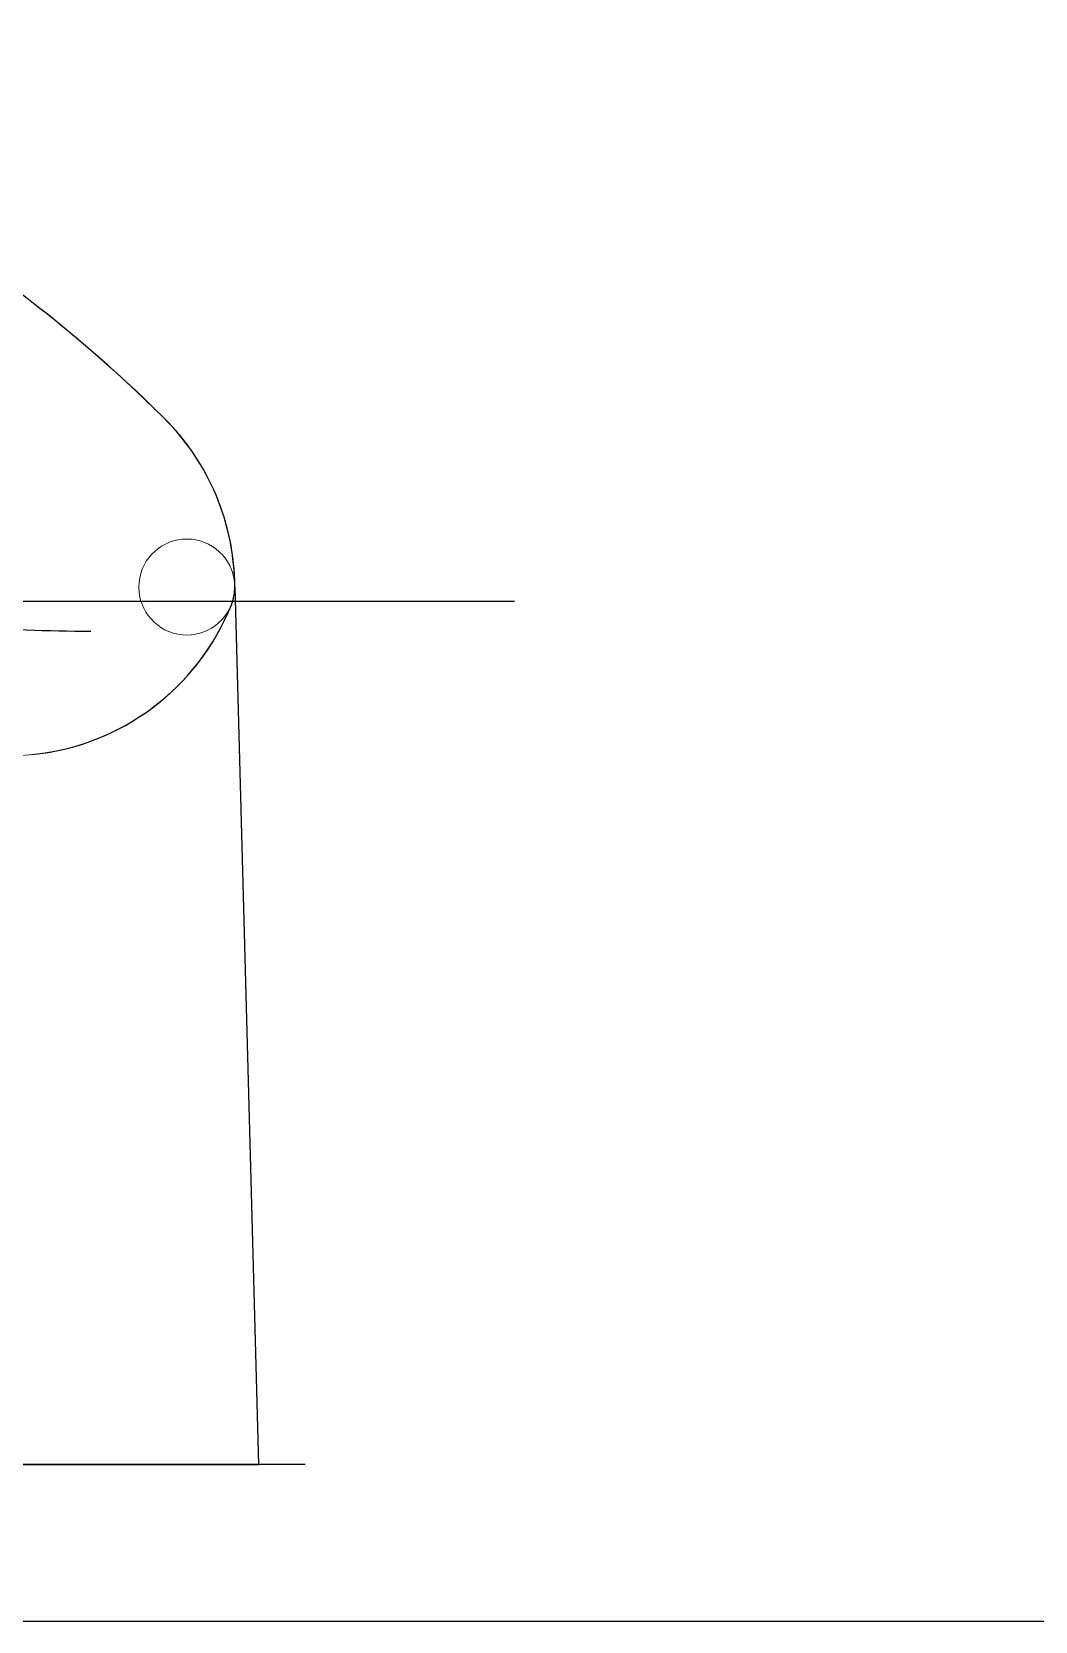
# Model space of a CAD drawing. Header units: millimetres. Extents: x 2148 to 2681, y 758 to 986.
# Drawn here: x 2328.131 to 2328.2704, y 950.8277 to 951.0485 of the extents above; entities that cross this region are included whole.
import ezdxf

# ---------------------------------------------------------------- set-up
doc = ezdxf.new("R2010")
doc.units = ezdxf.units.MM
doc.linetypes.add('CENTER2', pattern=[28.575000000000003, 19.05, -3.175, 3.175, -3.175])
for name, color, linetype in [('0.1', 193, 'Continuous'), ('0.4', 121, 'Continuous'), ('ELAYOUT', 4, 'Continuous'), ('S_GRID LINES', 252, 'Continuous')]:
    doc.layers.add(name, color=color, linetype=linetype)

msp = doc.modelspace()

# ---------------------------------------------------------------- linework, layer by layer
at = {"layer": '0.1'}
for p, q in [((2328.159240004684, 950.9713732228415, -7.940835103773443e-09), (2328.162508022845, 950.8494582151618, -7.940835103773443e-09)), ((2328.159240004684, 950.9713732228415, -7.940835103773443e-09), (2328.162508022845, 950.8494582151618, -7.940835103773443e-09)), ((2328.159240004684, 950.9713732228415, -7.940835103773443e-09), (2328.162508022845, 950.8494582151618, -7.940835103773443e-09)), ((2328.159240004684, 950.9713732228415, -7.940835103773443e-09), (2328.162508022845, 950.8494582151618, -7.940835103773443e-09)), ((2328.159240004684, 950.9713732228415, -7.940835103773443e-09), (2328.162508022845, 950.8494582151618, -7.940835103773443e-09)), ((2328.159240004684, 950.9713732228415, -7.940835103773443e-09), (2328.162508022845, 950.8494582151618, -7.940835103773443e-09)), ((2328.159240004684, 950.9713732228415, -7.940835103773443e-09), (2328.162508022845, 950.8494582151618, -7.940835103773443e-09)), ((2328.159240004684, 950.9713732228415, -7.940835103773443e-09), (2328.162508022845, 950.8494582151618, -7.940835103773443e-09)), ((2328.159240004684, 950.9713732228415, -7.940835103773443e-09), (2328.162508022845, 950.8494582151618, -7.940835103773443e-09)), ((2328.159240004684, 950.9713732228415, -7.940835103773443e-09), (2328.162508022845, 950.8494582151618, -7.940835103773443e-09)), ((2328.168990800279, 950.8494582151474, -7.940835103773443e-09), (2327.876157832948, 950.8494582151618, -7.940835103773443e-09)), ((2328.168990800279, 950.8494582151474, -7.940835103773443e-09), (2327.876157832948, 950.8494582151618, -7.940835103773443e-09)), ((2328.168990800279, 950.8494582151474, -7.940835103773443e-09), (2327.876157832948, 950.8494582151618, -7.940835103773443e-09)), ((2328.168990800279, 950.8494582151474, -7.940835103773443e-09), (2327.876157832948, 950.8494582151618, -7.940835103773443e-09)), ((2328.168990800279, 950.8494582151474, -7.940835103773443e-09), (2327.876157832948, 950.8494582151618, -7.940835103773443e-09)), ((2328.168990800279, 950.8494582151474, -7.940835103773443e-09), (2327.876157832948, 950.8494582151618, -7.940835103773443e-09)), ((2328.168990800279, 950.8494582151474, -7.940835103773443e-09), (2327.876157832948, 950.8494582151618, -7.940835103773443e-09)), ((2328.168990800279, 950.8494582151474, -7.940835103773443e-09), (2327.876157832948, 950.8494582151618, -7.940835103773443e-09)), ((2328.168990800279, 950.8494582151474, -7.940835103773443e-09), (2327.876157832948, 950.8494582151618, -7.940835103773443e-09)), ((2328.168990800279, 950.8494582151474, -7.940835103773443e-09), (2327.876157832948, 950.8494582151618, -7.940835103773443e-09)), ((2327.882640610381, 950.8494582151618, -7.940835103773443e-09), (2328.162508022845, 950.8494582151618, -7.940835103773443e-09)), ((2327.882640610381, 950.8494582151618, -7.940835103773443e-09), (2328.162508022845, 950.8494582151618, -7.940835103773443e-09)), ((2327.882640610381, 950.8494582151618, -7.940835103773443e-09), (2328.162508022845, 950.8494582151618, -7.940835103773443e-09)), ((2327.882640610381, 950.8494582151618, -7.940835103773443e-09), (2328.162508022845, 950.8494582151618, -7.940835103773443e-09)), ((2327.882640610381, 950.8494582151618, -7.940835103773443e-09), (2328.162508022845, 950.8494582151618, -7.940835103773443e-09)), ((2327.882640610381, 950.8494582151618, -7.940835103773443e-09), (2328.162508022845, 950.8494582151618, -7.940835103773443e-09)), ((2327.882640610381, 950.8494582151618, -7.940835103773443e-09), (2328.162508022845, 950.8494582151618, -7.940835103773443e-09)), ((2327.882640610381, 950.8494582151618, -7.940835103773443e-09), (2328.162508022845, 950.8494582151618, -7.940835103773443e-09)), ((2327.882640610381, 950.8494582151618, -7.940835103773443e-09), (2328.162508022845, 950.8494582151618, -7.940835103773443e-09)), ((2327.882640610381, 950.8494582151618, -7.940835103773443e-09), (2328.162508022845, 950.8494582151618, -7.940835103773443e-09))]:
    msp.add_line(p, q, dxfattribs=at)
for centre, radius, start, end in [((2328.008550939243, 950.8528240072632, -7.940835103773443e-09), 0.199999499995, 45.23985393808178, 77.85706656655718), ((2328.008550939243, 950.8528240072632, -7.940835103773443e-09), 0.199999499995, 45.23985393808178, 77.85706656655718), ((2328.008550939243, 950.8528240072632, -7.940835103773443e-09), 0.199999499995, 45.23985393808178, 77.85706656655718), ((2328.008550939243, 950.8528240072632, -7.940835103773443e-09), 0.199999499995, 45.23985393808178, 77.85706656655718), ((2328.008550939243, 950.8528240072632, -7.940835103773443e-09), 0.199999499995, 45.23985393808178, 77.85706656655718), ((2328.008550939243, 950.8528240072632, -7.940835103773443e-09), 0.199999499995, 45.23985393808178, 77.85706656655718), ((2328.008550939243, 950.8528240072632, -7.940835103773443e-09), 0.199999499995, 45.23985393808178, 77.85706656655718), ((2328.008550939243, 950.8528240072632, -7.940835103773443e-09), 0.199999499995, 45.23985393808178, 77.85706656655718), ((2328.008550939243, 950.8528240072632, -7.940835103773443e-09), 0.199999499995, 45.23985393808178, 77.85706656655718), ((2328.008550939243, 950.8528240072632, -7.940835103773443e-09), 0.199999499995, 45.23985393808178, 77.85706656655718), ((2328.125907391605, 950.9711671607369, -7.940835103773443e-09), 0.03333324999916667, 0, 45.23985393808178), ((2328.125907391605, 950.9711671607369, -7.940835103773443e-09), 0.03333324999916667, 0, 45.23985393808178), ((2328.125907391605, 950.9711671607369, -7.940835103773443e-09), 0.03333324999916667, 0, 45.23985393808178), ((2328.125907391605, 950.9711671607369, -7.940835103773443e-09), 0.03333324999916667, 0, 45.23985393808178), ((2328.125907391605, 950.9711671607369, -7.940835103773443e-09), 0.03333324999916667, 0, 45.23985393808178), ((2328.125907391605, 950.9711671607369, -7.940835103773443e-09), 0.03333324999916667, 0, 45.23985393808178), ((2328.125907391605, 950.9711671607369, -7.940835103773443e-09), 0.03333324999916667, 0, 45.23985393808178), ((2328.125907391605, 950.9711671607369, -7.940835103773443e-09), 0.03333324999916667, 0, 45.23985393808178), ((2328.125907391605, 950.9711671607369, -7.940835103773443e-09), 0.03333324999916667, 0, 45.23985393808178), ((2328.125907391605, 950.9711671607369, -7.940835103773443e-09), 0.03333324999916667, 0, 45.23985393808178), ((2328.152573482066, 950.9713320104205, -7.940835103773443e-09), 0.006666649999833333, 338.2052513048289, 0.354197793494973), ((2328.152573482066, 950.9713320104205, -7.940835103773443e-09), 0.006666649999833333, 338.2052513048289, 0.354197793494973), ((2328.152573482066, 950.9713320104205, -7.940835103773443e-09), 0.006666649999833333, 338.2052513048289, 0.354197793494973), ((2328.152573482066, 950.9713320104205, -7.940835103773443e-09), 0.006666649999833333, 338.2052513048289, 0.354197793494973), ((2328.152573482066, 950.9713320104205, -7.940835103773443e-09), 0.006666649999833333, 338.2052513048289, 0.354197793494973), ((2328.152573482066, 950.9713320104205, -7.940835103773443e-09), 0.006666649999833333, 338.2052513048289, 0.354197793494973), ((2328.152573482066, 950.9713320104205, -7.940835103773443e-09), 0.006666649999833333, 338.2052513048289, 0.354197793494973), ((2328.152573482066, 950.9713320104205, -7.940835103773443e-09), 0.006666649999833333, 338.2052513048289, 0.354197793494973), ((2328.152573482066, 950.9713320104205, -7.940835103773443e-09), 0.006666649999833333, 338.2052513048289, 0.354197793494973), ((2328.152573482066, 950.9713320104205, -7.940835103773443e-09), 0.006666649999833333, 338.2052513048289, 0.354197793494973), ((2328.127813014367, 950.9812328586125, -7.940835103773443e-09), 0.03333324999916667, 275.5579196270638, 338.2052513048289), ((2328.127813014367, 950.9812328586125, -7.940835103773443e-09), 0.03333324999916667, 275.5579196270638, 338.2052513048289), ((2328.127813014367, 950.9812328586125, -7.940835103773443e-09), 0.03333324999916667, 275.5579196270638, 338.2052513048289), ((2328.127813014367, 950.9812328586125, -7.940835103773443e-09), 0.03333324999916667, 275.5579196270638, 338.2052513048289), ((2328.127813014367, 950.9812328586125, -7.940835103773443e-09), 0.03333324999916667, 275.5579196270638, 338.2052513048289), ((2328.127813014367, 950.9812328586125, -7.940835103773443e-09), 0.03333324999916667, 275.5579196270638, 338.2052513048289), ((2328.127813014367, 950.9812328586125, -7.940835103773443e-09), 0.03333324999916667, 275.5579196270638, 338.2052513048289), ((2328.127813014367, 950.9812328586125, -7.940835103773443e-09), 0.03333324999916667, 275.5579196270638, 338.2052513048289), ((2328.127813014367, 950.9812328586125, -7.940835103773443e-09), 0.03333324999916667, 275.5579196270638, 338.2052513048289), ((2328.127813014367, 950.9812328586125, -7.940835103773443e-09), 0.03333324999916667, 275.5579196270638, 338.2052513048289), ((2328.139240691603, 951.165200108648, -7.940835103773443e-09), 0.199999499995, 259.7071829857526, 270), ((2328.139240691603, 951.165200108648, -7.940835103773443e-09), 0.199999499995, 259.7071829857526, 270), ((2328.139240691603, 951.165200108648, -7.940835103773443e-09), 0.199999499995, 259.7071829857526, 270), ((2328.139240691603, 951.165200108648, -7.940835103773443e-09), 0.199999499995, 259.7071829857526, 270), ((2328.139240691603, 951.165200108648, -7.940835103773443e-09), 0.199999499995, 259.7071829857526, 270), ((2328.139240691603, 951.165200108648, -7.940835103773443e-09), 0.199999499995, 259.7071829857526, 270), ((2328.139240691603, 951.165200108648, -7.940835103773443e-09), 0.199999499995, 259.7071829857526, 270), ((2328.139240691603, 951.165200108648, -7.940835103773443e-09), 0.199999499995, 259.7071829857526, 270), ((2328.139240691603, 951.165200108648, -7.940835103773443e-09), 0.199999499995, 259.7071829857526, 270), ((2328.139240691603, 951.165200108648, -7.940835103773443e-09), 0.199999499995, 259.7071829857526, 270)]:
    msp.add_arc(centre, radius, start, end, dxfattribs=at)
at = {"layer": '0.4', "color": 193, "lineweight": 0, "ltscale": 0.5}
for p, q in [((2328.159240004684, 950.9713732228415, -7.940835103773443e-09), (2328.162508022845, 950.8494582151618, -7.940835103773443e-09)), ((2328.159240004684, 950.9713732228415, -7.940835103773443e-09), (2328.162508022845, 950.8494582151618, -7.940835103773443e-09)), ((2328.159240004684, 950.9713732228415, -7.940835103773443e-09), (2328.162508022845, 950.8494582151618, -7.940835103773443e-09)), ((2328.159240004684, 950.9713732228415, -7.940835103773443e-09), (2328.162508022845, 950.8494582151618, -7.940835103773443e-09)), ((2328.159240004684, 950.9713732228415, -7.940835103773443e-09), (2328.162508022845, 950.8494582151618, -7.940835103773443e-09)), ((2328.159240004684, 950.9713732228415, -7.940835103773443e-09), (2328.162508022845, 950.8494582151618, -7.940835103773443e-09)), ((2328.159240004684, 950.9713732228415, -7.940835103773443e-09), (2328.162508022845, 950.8494582151618, -7.940835103773443e-09)), ((2328.159240004684, 950.9713732228415, -7.940835103773443e-09), (2328.162508022845, 950.8494582151618, -7.940835103773443e-09)), ((2328.159240004684, 950.9713732228415, -7.940835103773443e-09), (2328.162508022845, 950.8494582151618, -7.940835103773443e-09)), ((2328.159240004684, 950.9713732228415, -7.940835103773443e-09), (2328.162508022845, 950.8494582151618, -7.940835103773443e-09)), ((2328.162508022845, 950.8494582151618, -7.940835103773443e-09), (2328.079333433973, 950.8494582151618, -7.940835103773443e-09)), ((2328.162508022845, 950.8494582151618, -7.940835103773443e-09), (2328.079333433973, 950.8494582151618, -7.940835103773443e-09)), ((2328.162508022845, 950.8494582151618, -7.940835103773443e-09), (2328.079333433973, 950.8494582151618, -7.940835103773443e-09)), ((2328.162508022845, 950.8494582151618, -7.940835103773443e-09), (2328.079333433973, 950.8494582151618, -7.940835103773443e-09)), ((2328.162508022845, 950.8494582151618, -7.940835103773443e-09), (2328.079333433973, 950.8494582151618, -7.940835103773443e-09)), ((2328.162508022845, 950.8494582151618, -7.940835103773443e-09), (2328.079333433973, 950.8494582151618, -7.940835103773443e-09)), ((2328.162508022845, 950.8494582151618, -7.940835103773443e-09), (2328.079333433973, 950.8494582151618, -7.940835103773443e-09)), ((2328.162508022845, 950.8494582151618, -7.940835103773443e-09), (2328.079333433973, 950.8494582151618, -7.940835103773443e-09)), ((2328.162508022845, 950.8494582151618, -7.940835103773443e-09), (2328.079333433973, 950.8494582151618, -7.940835103773443e-09)), ((2328.162508022845, 950.8494582151618, -7.940835103773443e-09), (2328.079333433973, 950.8494582151618, -7.940835103773443e-09))]:
    msp.add_line(p, q, dxfattribs=at)
for centre, radius, start, end in [((2328.008550939243, 950.8528240072632, -7.940835103773443e-09), 0.1999994999949851, 45.23985393808178, 78.00152652352564), ((2328.008550939243, 950.8528240072632, -7.940835103773443e-09), 0.1999994999949851, 45.23985393808178, 78.00152652352564), ((2328.008550939243, 950.8528240072632, -7.940835103773443e-09), 0.1999994999949851, 45.23985393808178, 78.00152652352564), ((2328.008550939243, 950.8528240072632, -7.940835103773443e-09), 0.1999994999949851, 45.23985393808178, 78.00152652352564), ((2328.008550939243, 950.8528240072632, -7.940835103773443e-09), 0.1999994999949851, 45.23985393808178, 78.00152652352564), ((2328.008550939243, 950.8528240072632, -7.940835103773443e-09), 0.1999994999949851, 45.23985393808178, 78.00152652352564), ((2328.008550939243, 950.8528240072632, -7.940835103773443e-09), 0.1999994999949851, 45.23985393808178, 78.00152652352564), ((2328.008550939243, 950.8528240072632, -7.940835103773443e-09), 0.1999994999949851, 45.23985393808178, 78.00152652352564), ((2328.008550939243, 950.8528240072632, -7.940835103773443e-09), 0.1999994999949851, 45.23985393808178, 78.00152652352564), ((2328.008550939243, 950.8528240072632, -7.940835103773443e-09), 0.1999994999949851, 45.23985393808178, 78.00152652352564), ((2328.125907391605, 950.9711671607369, -7.940835103773443e-09), 0.03333324999917909, 0.354197793494973, 45.23985393808178), ((2328.125907391605, 950.9711671607369, -7.940835103773443e-09), 0.03333324999917909, 0.354197793494973, 45.23985393808178), ((2328.125907391605, 950.9711671607369, -7.940835103773443e-09), 0.03333324999917909, 0.354197793494973, 45.23985393808178), ((2328.125907391605, 950.9711671607369, -7.940835103773443e-09), 0.03333324999917909, 0.354197793494973, 45.23985393808178), ((2328.125907391605, 950.9711671607369, -7.940835103773443e-09), 0.03333324999917909, 0.354197793494973, 45.23985393808178), ((2328.125907391605, 950.9711671607369, -7.940835103773443e-09), 0.03333324999917909, 0.354197793494973, 45.23985393808178), ((2328.125907391605, 950.9711671607369, -7.940835103773443e-09), 0.03333324999917909, 0.354197793494973, 45.23985393808178), ((2328.125907391605, 950.9711671607369, -7.940835103773443e-09), 0.03333324999917909, 0.354197793494973, 45.23985393808178), ((2328.125907391605, 950.9711671607369, -7.940835103773443e-09), 0.03333324999917909, 0.354197793494973, 45.23985393808178), ((2328.125907391605, 950.9711671607369, -7.940835103773443e-09), 0.03333324999917909, 0.354197793494973, 45.23985393808178), ((2328.152573482066, 950.9713320104205, -7.940835103773443e-09), 0.006666649999680729, 0, 338.2052513048289), ((2328.152573482066, 950.9713320104205, -7.940835103773443e-09), 0.006666649999680729, 0, 338.2052513048289), ((2328.152573482066, 950.9713320104205, -7.940835103773443e-09), 0.006666649999680729, 0, 338.2052513048289), ((2328.152573482066, 950.9713320104205, -7.940835103773443e-09), 0.006666649999680729, 0, 338.2052513048289), ((2328.152573482066, 950.9713320104205, -7.940835103773443e-09), 0.006666649999680729, 0, 338.2052513048289), ((2328.152573482066, 950.9713320104205, -7.940835103773443e-09), 0.006666649999680729, 0, 338.2052513048289), ((2328.152573482066, 950.9713320104205, -7.940835103773443e-09), 0.006666649999680729, 0, 338.2052513048289), ((2328.152573482066, 950.9713320104205, -7.940835103773443e-09), 0.006666649999680729, 0, 338.2052513048289), ((2328.152573482066, 950.9713320104205, -7.940835103773443e-09), 0.006666649999680729, 0, 338.2052513048289), ((2328.152573482066, 950.9713320104205, -7.940835103773443e-09), 0.006666649999680729, 0, 338.2052513048289), ((2328.152573482066, 950.9713320104205, -7.940835103773443e-09), 0.006666649999680728, 338.2052513048289, 0), ((2328.152573482066, 950.9713320104205, -7.940835103773443e-09), 0.006666649999680728, 338.2052513048289, 0), ((2328.152573482066, 950.9713320104205, -7.940835103773443e-09), 0.006666649999680728, 338.2052513048289, 0), ((2328.152573482066, 950.9713320104205, -7.940835103773443e-09), 0.006666649999680728, 338.2052513048289, 0), ((2328.152573482066, 950.9713320104205, -7.940835103773443e-09), 0.006666649999680728, 338.2052513048289, 0), ((2328.152573482066, 950.9713320104205, -7.940835103773443e-09), 0.006666649999680728, 338.2052513048289, 0), ((2328.152573482066, 950.9713320104205, -7.940835103773443e-09), 0.006666649999680728, 338.2052513048289, 0), ((2328.152573482066, 950.9713320104205, -7.940835103773443e-09), 0.006666649999680728, 338.2052513048289, 0), ((2328.152573482066, 950.9713320104205, -7.940835103773443e-09), 0.006666649999680728, 338.2052513048289, 0), ((2328.152573482066, 950.9713320104205, -7.940835103773443e-09), 0.006666649999680728, 338.2052513048289, 0), ((2328.127813014367, 950.9812328586125, -7.940835103773443e-09), 0.03333324999916452, 263.1068237185328, 338.2052513048289), ((2328.127813014367, 950.9812328586125, -7.940835103773443e-09), 0.03333324999916452, 263.1068237185328, 338.2052513048289), ((2328.127813014367, 950.9812328586125, -7.940835103773443e-09), 0.03333324999916452, 263.1068237185328, 338.2052513048289), ((2328.127813014367, 950.9812328586125, -7.940835103773443e-09), 0.03333324999916452, 263.1068237185328, 338.2052513048289), ((2328.127813014367, 950.9812328586125, -7.940835103773443e-09), 0.03333324999916452, 263.1068237185328, 338.2052513048289), ((2328.127813014367, 950.9812328586125, -7.940835103773443e-09), 0.03333324999916452, 263.1068237185328, 338.2052513048289), ((2328.127813014367, 950.9812328586125, -7.940835103773443e-09), 0.03333324999916452, 263.1068237185328, 338.2052513048289), ((2328.127813014367, 950.9812328586125, -7.940835103773443e-09), 0.03333324999916452, 263.1068237185328, 338.2052513048289), ((2328.127813014367, 950.9812328586125, -7.940835103773443e-09), 0.03333324999916452, 263.1068237185328, 338.2052513048289), ((2328.127813014367, 950.9812328586125, -7.940835103773443e-09), 0.03333324999916452, 263.1068237185328, 338.2052513048289), ((2328.127813014367, 950.9812328586125, -7.940835103773443e-09), 0.03333324999916452, 275.5579196270638, 338.2052513048289), ((2328.127813014367, 950.9812328586125, -7.940835103773443e-09), 0.03333324999916452, 275.5579196270638, 338.2052513048289), ((2328.127813014367, 950.9812328586125, -7.940835103773443e-09), 0.03333324999916452, 275.5579196270638, 338.2052513048289), ((2328.127813014367, 950.9812328586125, -7.940835103773443e-09), 0.03333324999916452, 275.5579196270638, 338.2052513048289), ((2328.127813014367, 950.9812328586125, -7.940835103773443e-09), 0.03333324999916452, 275.5579196270638, 338.2052513048289), ((2328.127813014367, 950.9812328586125, -7.940835103773443e-09), 0.03333324999916452, 275.5579196270638, 338.2052513048289), ((2328.127813014367, 950.9812328586125, -7.940835103773443e-09), 0.03333324999916452, 275.5579196270638, 338.2052513048289), ((2328.127813014367, 950.9812328586125, -7.940835103773443e-09), 0.03333324999916452, 275.5579196270638, 338.2052513048289), ((2328.127813014367, 950.9812328586125, -7.940835103773443e-09), 0.03333324999916452, 275.5579196270638, 338.2052513048289), ((2328.127813014367, 950.9812328586125, -7.940835103773443e-09), 0.03333324999916452, 275.5579196270638, 338.2052513048289)]:
    msp.add_arc(centre, radius, start, end, dxfattribs=at)
at = {"layer": 'ELAYOUT', "ltscale": 10}
msp.add_line((2326.61147094275, 950.8276863119539, -1.04229701478947e-08), (2329.807999134447, 950.8276863119539, -6.154748156811725e-09), dxfattribs=at)
at = {"layer": 'S_GRID LINES', "linetype": 'CENTER2', "ltscale": 0.2}
msp.add_line((2355.503093247582, 950.9693109778781, -6.285843685630456e-09), (2290.951822900378, 950.9693109778781), dxfattribs=at)

doc.saveas('drawing.dxf')
